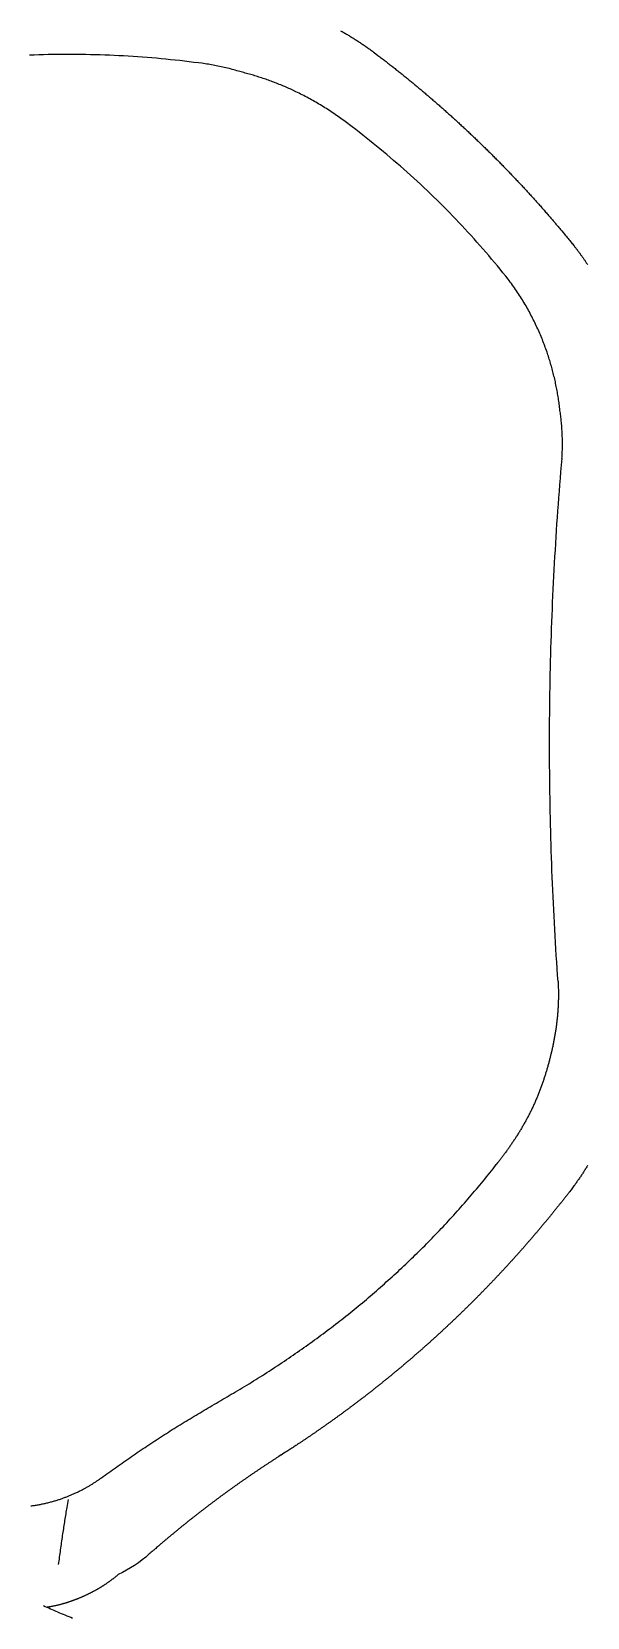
# Model space of a CAD drawing. Extents: x 832 to 912, y 781 to 934.
# Drawn here: x 868.95 to 884.03, y 820.45 to 863.5 of the extents above; entities that cross this region are included whole.
import ezdxf

# ---------------------------------------------------------------- set-up
doc = ezdxf.new("R2010")
doc.units = 0
doc.header["$MEASUREMENT"] = 0
doc.layers.add('1', color=4, linetype='Continuous')
doc.layers.add('SPA', color=2, linetype='Continuous')

# ---------------------------------------------------------------- blocks, each defined once
blk = doc.blocks.new('2010SOVEREIGN')
at = {"layer": 'SPA', "color": 3, "linetype": 'Continuous'}
for points in [[(44.969, 65.559, -0.001724), (45.016, 65.533, -0.001726), (45.063, 65.507, -0.001729), (45.11, 65.479, -0.001733), (45.157, 65.452, -0.001736), (45.203, 65.424, -0.001738), (45.25, 65.396, -0.001731), (45.297, 65.368, -0.001743), (45.343, 65.339, -0.001792), (45.389, 65.309, -0.001743), (45.435, 65.28, -0.001606), (45.481, 65.25, -0.001777), (45.527, 65.22, -0.00222), (45.574, 65.188, -0.001694), (45.62, 65.156, -0.000495), (45.66, 65.129, -0.002153), (45.706, 65.096, -0.004169), (45.784, 65.04, -0.002001), (45.896, 64.957, -0.002001)], [(45.887, 64.964), (45.988, 64.888, -0.000992), (46.085, 64.813, -0.000999), (46.183, 64.738, -0.000998), (46.281, 64.662, -0.001), (46.378, 64.586, -0.001), (46.475, 64.509, -0.001), (46.572, 64.432, -0.001001), (46.669, 64.355, -0.001001), (46.766, 64.277, -0.001002), (46.862, 64.198, -0.001003), (46.958, 64.119, -0.001003), (47.053, 64.04, -0.001004), (47.149, 63.96, -0.001005), (47.244, 63.88, -0.001005), (47.339, 63.799, -0.001006), (47.434, 63.718, -0.001007), (47.528, 63.636, -0.001007), (47.622, 63.554, -0.001008), (47.716, 63.472, -0.001009), (47.81, 63.389, -0.00101), (47.903, 63.306, -0.001011), (47.996, 63.222, -0.001012), (48.089, 63.138, -0.001013), (48.182, 63.053, -0.001014), (48.274, 62.968, -0.001015), (48.366, 62.883, -0.001016), (48.458, 62.797, -0.001016), (48.549, 62.71, -0.001014), (48.64, 62.624, -0.001014), (48.73, 62.537, -0.001014), (48.82, 62.45, -0.001013), (48.91, 62.362, -0.001013), (48.999, 62.274, -0.001013), (49.088, 62.186, -0.001012), (49.177, 62.097, -0.001012), (49.265, 62.008, -0.001012), (49.353, 61.919, -0.001012), (49.44, 61.829, -0.001011), (49.527, 61.739, -0.001011), (49.614, 61.649, -0.001011), (49.7, 61.559, -0.00101), (49.786, 61.468, -0.001009), (49.871, 61.377, -0.00101), (49.956, 61.285, -0.001011), (50.041, 61.193, -0.001008), (50.125, 61.101, -0.001002), (50.209, 61.009, -0.00101), (50.292, 60.916, -0.001031), (50.375, 60.823, -0.001002), (50.458, 60.729, -0.000932), (50.539, 60.636, -0.001028), (50.621, 60.542, -0.001237), (50.705, 60.445, -0.000942), (50.785, 60.352, -0.000314), (50.855, 60.269, -0.00129), (50.943, 60.164, -0.002282), (51.081, 59.999, -0.001113), (51.264, 59.775, -0.001113)], [(51.257, 59.784), (51.313, 59.715, -0.002729), (51.359, 59.655, -0.002869), (51.407, 59.593, -0.00288), (51.454, 59.53, -0.002866), (51.499, 59.467, -0.002856), (51.545, 59.404, -0.002847), (51.589, 59.341, -0.002846), (51.632, 59.277, -0.002838), (51.674, 59.212, -0.002833)], [(51.679, 34.752, -0.001789), (51.654, 34.71, -0.001788), (51.629, 34.669, -0.001773), (51.603, 34.627, -0.00179), (51.577, 34.586, -0.001847), (51.55, 34.545, -0.001794), (51.523, 34.504, -0.001643), (51.497, 34.463, -0.00182), (51.469, 34.423, -0.00229), (51.44, 34.381, -0.001748), (51.412, 34.339, -0.000502), (51.387, 34.304, -0.002181), (51.358, 34.263, -0.004303), (51.307, 34.194, -0.00206), (51.231, 34.093, -0.00206)], [(51.238, 34.102), (51.18, 34.028, -0.000731), (51.125, 33.956, -0.000736), (51.069, 33.884, -0.000736), (51.012, 33.812, -0.000737), (50.956, 33.74, -0.000738), (50.899, 33.669, -0.000738), (50.842, 33.597, -0.000738), (50.784, 33.526, -0.000739), (50.727, 33.455, -0.000739), (50.669, 33.384, -0.00074), (50.611, 33.313, -0.00074), (50.553, 33.242, -0.00074), (50.494, 33.172, -0.000741), (50.435, 33.101, -0.000742), (50.376, 33.031, -0.000742), (50.317, 32.961, -0.000742), (50.258, 32.891, -0.000743), (50.198, 32.821, -0.000743), (50.138, 32.752, -0.000743), (50.078, 32.682, -0.000744), (50.018, 32.613, -0.000744), (49.957, 32.543, -0.000744), (49.896, 32.474, -0.000744), (49.835, 32.405, -0.000745), (49.774, 32.337, -0.000745), (49.712, 32.268, -0.000745), (49.651, 32.2, -0.000746), (49.589, 32.131, -0.000746), (49.526, 32.063, -0.000746), (49.464, 31.995, -0.000747), (49.401, 31.927, -0.000747), (49.338, 31.86, -0.000747), (49.275, 31.792, -0.000747), (49.212, 31.725, -0.000748), (49.148, 31.658, -0.000748), (49.084, 31.59, -0.000748), (49.02, 31.524, -0.000748), (48.956, 31.457, -0.000748), (48.891, 31.39, -0.000749), (48.826, 31.324, -0.000748), (48.761, 31.257, -0.000749), (48.696, 31.191, -0.00075), (48.63, 31.125, -0.00075), (48.565, 31.06, -0.000751), (48.499, 30.994, -0.000751), (48.433, 30.929, -0.000751), (48.366, 30.864, -0.000751), (48.3, 30.799, -0.000751), (48.233, 30.734, -0.000751), (48.166, 30.669, -0.000751), (48.099, 30.605, -0.000751), (48.032, 30.541, -0.000751), (47.964, 30.477, -0.000751), (47.897, 30.413, -0.000751), (47.829, 30.35, -0.00075), (47.761, 30.287, -0.000751), (47.693, 30.224, -0.000751), (47.624, 30.161, -0.00075), (47.556, 30.098, -0.000751), (47.487, 30.036, -0.00075), (47.418, 29.973, -0.00075), (47.349, 29.912, -0.00075), (47.28, 29.85, -0.00075), (47.21, 29.788, -0.00075), (47.141, 29.727, -0.00075), (47.071, 29.666, -0.000749), (47.001, 29.605, -0.000749), (46.931, 29.544, -0.00075), (46.86, 29.484, -0.000749), (46.79, 29.424, -0.000747), (46.72, 29.364, -0.000746), (46.65, 29.305, -0.000743), (46.579, 29.246, -0.000741), (46.509, 29.187, -0.000738), (46.439, 29.129, -0.000737), (46.369, 29.071, -0.000734), (46.299, 29.014, -0.000732), (46.229, 28.957, -0.000729), (46.159, 28.9, -0.000728), (46.089, 28.844, -0.000725), (46.019, 28.788, -0.000723), (45.949, 28.732, -0.00072), (45.879, 28.677, -0.000719), (45.81, 28.623, -0.000716), (45.74, 28.568, -0.000715), (45.671, 28.514, -0.000711), (45.601, 28.46, -0.000709), (45.532, 28.407, -0.000707), (45.462, 28.354, -0.000705), (45.393, 28.302, -0.000703), (45.324, 28.25, -0.000701), (45.255, 28.198, -0.000698), (45.186, 28.146, -0.000696), (45.117, 28.095, -0.000693), (45.048, 28.045, -0.000691), (44.979, 27.994, -0.000688), (44.91, 27.944, -0.000687), (44.842, 27.895, -0.000684), (44.773, 27.845, -0.000682), (44.705, 27.796, -0.000679), (44.637, 27.748, -0.000678), (44.568, 27.7, -0.000674), (44.5, 27.652, -0.000673), (44.432, 27.604, -0.000671), (44.364, 27.557, -0.000668), (44.297, 27.51, -0.000661), (44.229, 27.464, -0.000664), (44.162, 27.417, -0.000674), (44.094, 27.372, -0.000655), (44.027, 27.326, -0.000609), (43.96, 27.281, -0.000666), (43.893, 27.236, -0.000794), (43.824, 27.191, -0.000609), (43.758, 27.147, -0.000215), (43.7, 27.109, -0.00082), (43.627, 27.061, -0.00144), (43.513, 26.987, -0.000709), (43.359, 26.889, -0.000709)], [(43.36, 26.89), (43.299, 26.85, 0.000651), (43.234, 26.809, 0.000643), (43.171, 26.768, 0.000642), (43.108, 26.727, 0.000644), (43.044, 26.685, 0.000645), (42.981, 26.644, 0.000645), (42.918, 26.602, 0.000645), (42.854, 26.56, 0.000647), (42.791, 26.518, 0.000647), (42.728, 26.475, 0.000647), (42.665, 26.433, 0.000649), (42.602, 26.39, 0.000649), (42.539, 26.347, 0.000649), (42.476, 26.304, 0.000651), (42.413, 26.26, 0.000651), (42.35, 26.216, 0.000652), (42.287, 26.172, 0.000652), (42.224, 26.128, 0.000653), (42.162, 26.084, 0.000653), (42.099, 26.04, 0.000655), (42.036, 25.995, 0.000655), (41.974, 25.95, 0.000655), (41.911, 25.905, 0.000657), (41.849, 25.859, 0.000657), (41.786, 25.814, 0.000658), (41.724, 25.768, 0.000658), (41.662, 25.722, 0.000659), (41.6, 25.676, 0.00066), (41.538, 25.629, 0.00066), (41.475, 25.583, 0.000661), (41.413, 25.536, 0.000662), (41.351, 25.489, 0.000663), (41.29, 25.441, 0.000663), (41.228, 25.394, 0.000664), (41.166, 25.346, 0.000664), (41.104, 25.298, 0.000665), (41.043, 25.25, 0.000665), (40.981, 25.202, 0.000667), (40.919, 25.153, 0.000667), (40.858, 25.105, 0.000668), (40.797, 25.056, 0.000669), (40.735, 25.006, 0.000668), (40.674, 24.957, 0.00067), (40.613, 24.907, 0.000673), (40.552, 24.857, 0.00067), (40.491, 24.807, 0.000666), (40.43, 24.757, 0.000675), (40.369, 24.707, 0.000694), (40.308, 24.656, 0.000678), (40.248, 24.605, 0.000636), (40.187, 24.554, 0.000701), (40.126, 24.502, 0.000822), (40.064, 24.449, 0.000622), (40.006, 24.4, 0.000223), (39.954, 24.355, 0.000897), (39.885, 24.295, 0.001494), (39.781, 24.204, -0.073452), (38.937, 23.642)], [(38.937, 23.642), (38.921, 23.628, -0.001965), (38.898, 23.609, -0.001828), (38.876, 23.592, -0.001815), (38.855, 23.574, -0.0018), (38.833, 23.557, -0.001809), (38.811, 23.54, -0.001795), (38.789, 23.523, -0.001803), (38.767, 23.506, -0.001788), (38.745, 23.49, -0.001775), (38.722, 23.474, -0.001786), (38.7, 23.457, -0.001782), (38.677, 23.441, -0.001766), (38.655, 23.425, -0.001757), (38.632, 23.41, -0.001775), (38.609, 23.394, -0.001763), (38.586, 23.378, -0.001751), (38.563, 23.363, -0.001747), (38.54, 23.348, -0.001748), (38.517, 23.333, -0.001756), (38.493, 23.318, -0.001734), (38.47, 23.304, -0.001734), (38.446, 23.289, -0.001749), (38.422, 23.275, -0.00173), (38.398, 23.261, -0.001721), (38.375, 23.247, -0.001729), (38.351, 23.233, -0.001726), (38.327, 23.22, -0.001717), (38.302, 23.206, -0.001718), (38.278, 23.193, -0.001724), (38.254, 23.18, -0.001715), (38.229, 23.167, -0.001708), (38.205, 23.154, -0.001714), (38.18, 23.142, -0.001706), (38.155, 23.129, -0.001707), (38.131, 23.117, -0.001713), (38.106, 23.105, -0.001698), (38.081, 23.093, -0.001698), (38.056, 23.081, -0.001698), (38.031, 23.07, -0.001677), (38.005, 23.058, -0.001645), (37.98, 23.047, -0.001632), (37.955, 23.036, -0.001604), (37.93, 23.025, -0.001577), (37.905, 23.015, -0.001562), (37.88, 23.004, -0.001535), (37.855, 22.994, -0.001513), (37.83, 22.984, -0.001493), (37.806, 22.974, -0.001467), (37.781, 22.965, -0.001442), (37.756, 22.955, -0.001421), (37.731, 22.946, -0.001409), (37.706, 22.937, -0.001399), (37.681, 22.928, -0.001444), (37.656, 22.919, -0.001523), (37.63, 22.91, -0.001575), (37.604, 22.901, -0.001644), (37.578, 22.892, -0.001704), (37.551, 22.884, -0.001771), (37.524, 22.875, -0.001836), (37.496, 22.867, -0.001901), (37.469, 22.858, -0.001962), (37.44, 22.85, -0.002026), (37.412, 22.842, -0.002083), (37.383, 22.834, -0.002145), (37.354, 22.826, -0.002181), (37.325, 22.819, -0.002206), (37.295, 22.812, -0.002246), (37.266, 22.805, -0.002291), (37.236, 22.798, -0.002322), (37.206, 22.791, -0.002358), (37.175, 22.785, -0.002396), (37.144, 22.779, -0.002435), (37.114, 22.773, -0.002471), (37.082, 22.768, -0.002512), (37.051, 22.763, -0.002544), (37.02, 22.758, -0.000805), (37.01, 22.756, -0.002583)]]:
    blk.add_lwpolyline(points, format="xyb", dxfattribs=at)
at = {"layer": 'SPA', "color": 2, "linetype": 'Continuous'}
for points in [[(41.119, 64.683), (40.993, 64.699), (40.866, 64.715), (40.739, 64.73), (40.612, 64.745), (40.484, 64.759), (40.357, 64.772), (40.23, 64.785), (40.103, 64.797), (39.975, 64.809), (39.848, 64.82), (39.721, 64.83), (39.593, 64.84), (39.465, 64.849), (39.338, 64.857), (39.21, 64.865), (39.083, 64.873), (38.955, 64.879), (38.827, 64.886), (38.699, 64.891), (38.572, 64.896), (38.444, 64.9), (38.316, 64.904), (38.188, 64.907), (38.06, 64.91), (37.932, 64.912), (37.805, 64.913), (37.677, 64.914), (37.549, 64.914), (37.421, 64.913), (37.293, 64.912), (37.165, 64.91), (37.037, 64.908), (36.91, 64.905), (36.782, 64.902), (36.654, 64.898), (36.526, 64.893)], [(41.12, 64.684), (41.12, 64.684), (41.12, 64.684), (41.12, 64.684), (41.12, 64.684), (41.12, 64.683), (41.12, 64.683), (41.12, 64.683), (41.12, 64.683), (41.12, 64.683), (41.12, 64.683), (41.12, 64.683), (41.12, 64.683), (41.12, 64.683), (41.12, 64.683), (41.119, 64.683), (41.119, 64.683), (41.119, 64.683), (41.119, 64.683), (41.119, 64.683)], [(42.199, 64.459), (42.157, 64.472), (42.115, 64.484), (42.072, 64.496), (42.03, 64.508), (41.987, 64.519), (41.944, 64.53), (41.902, 64.541), (41.859, 64.551), (41.816, 64.562), (41.773, 64.571), (41.73, 64.581), (41.687, 64.59), (41.643, 64.599), (41.6, 64.608), (41.557, 64.616), (41.514, 64.625), (41.47, 64.632), (41.427, 64.64), (41.383, 64.647), (41.339, 64.654), (41.296, 64.66), (41.252, 64.667), (41.208, 64.673), (41.12, 64.684)], [(43.676, 63.943), (43.64, 63.96), (43.603, 63.976), (43.567, 63.993), (43.53, 64.009), (43.494, 64.025), (43.457, 64.04), (43.42, 64.056), (43.384, 64.071), (43.347, 64.086), (43.31, 64.101), (43.273, 64.115), (43.236, 64.13), (43.199, 64.144), (43.163, 64.158), (43.126, 64.172), (43.089, 64.186), (43.052, 64.199), (43.015, 64.213), (42.978, 64.226), (42.941, 64.239), (42.904, 64.251), (42.867, 64.264), (42.829, 64.276), (42.792, 64.288), (42.755, 64.3), (42.718, 64.312), (42.681, 64.324), (42.644, 64.335), (42.607, 64.347), (42.57, 64.358), (42.533, 64.369), (42.496, 64.379), (42.459, 64.39), (42.421, 64.4), (42.384, 64.41), (42.347, 64.421), (42.31, 64.43), (42.273, 64.44), (42.199, 64.459)], [(45.097, 63.092), (45.059, 63.12), (45.02, 63.148), (44.982, 63.176), (44.943, 63.204), (44.905, 63.231), (44.866, 63.258), (44.827, 63.285), (44.787, 63.312), (44.748, 63.338), (44.709, 63.365), (44.669, 63.391), (44.629, 63.417), (44.589, 63.442), (44.549, 63.468), (44.509, 63.493), (44.468, 63.518), (44.428, 63.542), (44.387, 63.567), (44.346, 63.591), (44.305, 63.615), (44.264, 63.638), (44.223, 63.662), (44.181, 63.685), (44.14, 63.708), (44.098, 63.73), (44.057, 63.753), (44.015, 63.775), (43.973, 63.797), (43.931, 63.819), (43.889, 63.84), (43.846, 63.861), (43.804, 63.882), (43.762, 63.903), (43.676, 63.943)], [(49.458, 58.892), (49.382, 58.986), (49.306, 59.08), (49.229, 59.173), (49.151, 59.266), (49.073, 59.358), (48.995, 59.451), (48.916, 59.543), (48.837, 59.634), (48.757, 59.725), (48.676, 59.816), (48.595, 59.907), (48.514, 59.997), (48.432, 60.087), (48.35, 60.177), (48.267, 60.266), (48.183, 60.355), (48.099, 60.443), (48.015, 60.531), (47.93, 60.619), (47.844, 60.706), (47.758, 60.793), (47.672, 60.879), (47.585, 60.965), (47.497, 61.051), (47.409, 61.136), (47.32, 61.221), (47.231, 61.305), (47.142, 61.388), (47.052, 61.471), (46.962, 61.554), (46.872, 61.635), (46.781, 61.717), (46.69, 61.797), (46.598, 61.878), (46.506, 61.957), (46.414, 62.036), (46.322, 62.115), (46.229, 62.193), (46.136, 62.271), (46.043, 62.348), (45.95, 62.424), (45.856, 62.5), (45.762, 62.576), (45.667, 62.651), (45.573, 62.726), (45.478, 62.8), (45.383, 62.873), (45.288, 62.947), (45.097, 63.092)], [(50.577, 56.832), (50.562, 56.875), (50.547, 56.917), (50.531, 56.96), (50.516, 57.002), (50.5, 57.045), (50.483, 57.087), (50.467, 57.13), (50.45, 57.172), (50.433, 57.214), (50.415, 57.256), (50.398, 57.299), (50.38, 57.341), (50.362, 57.383), (50.343, 57.425), (50.324, 57.467), (50.305, 57.508), (50.286, 57.55), (50.266, 57.592), (50.246, 57.633), (50.226, 57.675), (50.205, 57.717), (50.185, 57.758), (50.163, 57.799), (50.142, 57.84), (50.12, 57.882), (50.098, 57.923), (50.076, 57.964), (50.053, 58.005), (50.03, 58.046), (50.007, 58.087), (49.983, 58.128), (49.959, 58.169), (49.934, 58.209), (49.91, 58.25), (49.884, 58.291), (49.859, 58.331), (49.833, 58.372), (49.806, 58.413), (49.78, 58.453), (49.753, 58.493), (49.725, 58.534), (49.697, 58.574), (49.669, 58.614), (49.64, 58.654), (49.611, 58.694), (49.581, 58.734), (49.551, 58.774), (49.521, 58.813), (49.458, 58.892)], [(50.929, 55.251), (50.924, 55.293), (50.919, 55.335), (50.914, 55.376), (50.909, 55.418), (50.903, 55.459), (50.898, 55.5), (50.892, 55.541), (50.885, 55.582), (50.879, 55.622), (50.872, 55.663), (50.865, 55.703), (50.858, 55.744), (50.851, 55.784), (50.843, 55.824), (50.836, 55.864), (50.828, 55.903), (50.82, 55.943), (50.811, 55.983), (50.803, 56.022), (50.794, 56.062), (50.785, 56.101), (50.776, 56.14), (50.766, 56.179), (50.757, 56.218), (50.747, 56.257), (50.737, 56.296), (50.727, 56.335), (50.716, 56.374), (50.706, 56.413), (50.695, 56.451), (50.684, 56.49), (50.673, 56.528), (50.662, 56.566), (50.65, 56.605), (50.638, 56.643), (50.627, 56.681), (50.614, 56.719), (50.602, 56.757), (50.577, 56.832)], [(50.983, 53.94), (50.986, 53.978), (50.988, 54.016), (50.989, 54.054), (50.991, 54.092), (50.992, 54.13), (50.993, 54.168), (50.994, 54.206), (50.995, 54.243), (50.995, 54.281), (50.995, 54.319), (50.995, 54.356), (50.995, 54.394), (50.995, 54.432), (50.994, 54.469), (50.993, 54.507), (50.992, 54.544), (50.99, 54.582), (50.989, 54.619), (50.987, 54.657), (50.985, 54.694), (50.983, 54.731), (50.98, 54.769), (50.977, 54.806), (50.975, 54.843), (50.971, 54.881), (50.968, 54.918), (50.965, 54.955), (50.961, 54.992), (50.957, 55.029), (50.953, 55.066), (50.948, 55.103), (50.944, 55.14), (50.939, 55.177), (50.928, 55.251)], [(50.928, 55.251), (50.928, 55.251), (50.929, 55.251), (50.929, 55.251), (50.929, 55.251), (50.929, 55.251), (50.929, 55.251), (50.929, 55.251), (50.929, 55.251), (50.929, 55.251), (50.929, 55.251), (50.929, 55.251), (50.929, 55.251), (50.929, 55.251), (50.929, 55.251), (50.929, 55.251), (50.929, 55.251), (50.929, 55.251), (50.929, 55.251), (50.929, 55.251)], [(50.876, 39.741), (50.864, 39.918), (50.852, 40.096), (50.84, 40.273), (50.829, 40.451), (50.818, 40.628), (50.807, 40.806), (50.797, 40.983), (50.787, 41.161), (50.777, 41.338), (50.768, 41.516), (50.759, 41.693), (50.75, 41.871), (50.742, 42.048), (50.734, 42.226), (50.726, 42.404), (50.719, 42.581), (50.712, 42.759), (50.705, 42.936), (50.699, 43.114), (50.693, 43.292), (50.688, 43.469), (50.682, 43.647), (50.678, 43.824), (50.673, 44.002), (50.669, 44.18), (50.665, 44.357), (50.662, 44.535), (50.659, 44.712), (50.656, 44.89), (50.653, 45.068), (50.651, 45.245), (50.65, 45.423), (50.648, 45.6), (50.647, 45.778), (50.647, 45.956), (50.647, 46.133), (50.647, 46.311), (50.647, 46.488), (50.648, 46.666), (50.649, 46.844), (50.651, 47.022), (50.652, 47.2), (50.655, 47.377), (50.657, 47.555), (50.66, 47.733), (50.663, 47.91), (50.667, 48.088), (50.671, 48.265), (50.675, 48.443), (50.68, 48.62), (50.685, 48.798), (50.691, 48.975), (50.696, 49.152), (50.702, 49.33), (50.709, 49.507), (50.716, 49.684), (50.723, 49.862), (50.73, 50.039), (50.738, 50.217), (50.747, 50.394), (50.755, 50.572), (50.764, 50.749), (50.773, 50.926), (50.783, 51.104), (50.793, 51.281), (50.803, 51.459), (50.814, 51.636), (50.825, 51.813), (50.836, 51.991), (50.848, 52.168), (50.86, 52.345), (50.873, 52.523), (50.885, 52.7), (50.898, 52.877), (50.912, 53.054), (50.926, 53.232), (50.94, 53.409), (50.954, 53.586), (50.984, 53.94)], [(50.876, 39.741), (50.878, 39.71), (50.879, 39.679), (50.881, 39.649), (50.882, 39.619), (50.883, 39.589), (50.884, 39.56), (50.885, 39.531), (50.885, 39.502), (50.886, 39.474), (50.886, 39.446), (50.886, 39.418), (50.886, 39.39), (50.886, 39.363), (50.886, 39.336), (50.886, 39.309), (50.885, 39.282), (50.885, 39.255), (50.884, 39.228), (50.883, 39.201), (50.882, 39.173), (50.881, 39.146), (50.88, 39.119), (50.879, 39.092), (50.877, 39.066), (50.876, 39.039), (50.874, 39.012), (50.873, 38.985), (50.871, 38.958), (50.869, 38.931), (50.867, 38.904), (50.865, 38.877), (50.862, 38.851), (50.86, 38.824), (50.858, 38.798), (50.855, 38.771), (50.852, 38.745), (50.85, 38.719), (50.847, 38.692), (50.844, 38.666), (50.841, 38.64), (50.838, 38.614), (50.834, 38.588), (50.831, 38.562), (50.828, 38.536), (50.824, 38.51), (50.821, 38.484), (50.817, 38.459), (50.813, 38.433), (50.809, 38.407), (50.805, 38.382), (50.801, 38.356), (50.797, 38.331), (50.793, 38.306), (50.789, 38.28), (50.784, 38.255), (50.78, 38.23), (50.775, 38.205), (50.771, 38.18), (50.766, 38.155), (50.761, 38.13), (50.756, 38.105), (50.751, 38.08), (50.746, 38.056), (50.741, 38.031), (50.736, 38.006), (50.731, 37.982), (50.726, 37.957), (50.72, 37.933), (50.715, 37.908), (50.71, 37.884), (50.704, 37.859), (50.698, 37.835), (50.693, 37.811), (50.687, 37.787), (50.682, 37.764), (50.676, 37.741), (50.67, 37.719), (50.665, 37.697), (50.66, 37.675), (50.654, 37.653), (50.648, 37.63), (50.642, 37.607), (50.636, 37.583), (50.629, 37.558), (50.623, 37.533), (50.616, 37.509), (50.609, 37.484), (50.603, 37.46), (50.596, 37.436), (50.589, 37.413), (50.582, 37.389), (50.575, 37.366), (50.568, 37.342), (50.561, 37.319), (50.554, 37.295), (50.547, 37.271), (50.54, 37.248), (50.533, 37.224), (50.525, 37.201), (50.518, 37.177), (50.51, 37.154), (50.502, 37.13), (50.495, 37.107), (50.487, 37.083), (50.479, 37.06), (50.471, 37.036), (50.463, 37.012), (50.455, 36.988), (50.446, 36.964), (50.438, 36.941), (50.429, 36.917), (50.421, 36.893), (50.412, 36.869), (50.403, 36.844), (50.394, 36.82), (50.385, 36.796), (50.376, 36.772), (50.366, 36.748), (50.357, 36.724), (50.347, 36.699), (50.338, 36.675), (50.328, 36.651), (50.318, 36.626), (50.308, 36.602), (50.298, 36.577), (50.287, 36.553), (50.277, 36.529), (50.266, 36.504), (50.256, 36.48), (50.245, 36.455), (50.234, 36.431), (50.223, 36.407), (50.212, 36.382), (50.201, 36.358), (50.19, 36.334), (50.178, 36.31), (50.167, 36.286), (50.155, 36.262), (50.144, 36.238), (50.132, 36.215), (50.12, 36.191), (50.108, 36.167), (50.097, 36.144), (50.085, 36.12), (50.073, 36.097), (50.06, 36.074), (50.048, 36.051), (50.036, 36.027), (50.023, 36.004), (50.011, 35.981), (49.999, 35.958), (49.986, 35.936), (49.973, 35.913), (49.96, 35.889), (49.946, 35.865), (49.933, 35.841), (49.919, 35.818), (49.906, 35.796), (49.893, 35.773), (49.88, 35.752), (49.867, 35.73), (49.854, 35.708), (49.841, 35.687), (49.828, 35.665), (49.815, 35.644), (49.802, 35.623), (49.788, 35.602), (49.775, 35.58), (49.762, 35.559), (49.748, 35.538), (49.735, 35.517), (49.721, 35.496), (49.708, 35.476), (49.694, 35.455), (49.68, 35.434), (49.667, 35.414), (49.653, 35.393), (49.639, 35.373), (49.625, 35.352), (49.611, 35.332), (49.598, 35.312), (49.584, 35.291), (49.57, 35.271), (49.556, 35.251), (49.542, 35.232), (49.528, 35.212), (49.514, 35.192), (49.5, 35.173), (49.486, 35.154), (49.473, 35.135), (49.459, 35.116), (49.445, 35.097), (49.431, 35.078), (49.418, 35.059), (49.404, 35.041), (49.39, 35.022), (49.376, 35.004), (49.363, 34.986), (49.349, 34.968), (49.336, 34.95), (49.322, 34.932), (49.308, 34.914), (49.295, 34.896), (49.281, 34.879), (49.268, 34.861), (49.255, 34.844), (49.241, 34.827), (49.228, 34.809), (49.201, 34.775)], [(38.479, 26.269), (38.53, 26.306), (38.581, 26.343), (38.632, 26.38), (38.683, 26.417), (38.733, 26.453), (38.785, 26.49), (38.836, 26.527), (38.887, 26.563), (38.938, 26.599), (38.99, 26.636), (39.041, 26.672), (39.092, 26.708), (39.144, 26.744), (39.196, 26.78), (39.248, 26.815), (39.299, 26.851), (39.351, 26.887), (39.403, 26.922), (39.455, 26.957), (39.507, 26.993), (39.56, 27.028), (39.612, 27.063), (39.664, 27.098), (39.717, 27.133), (39.769, 27.168), (39.822, 27.202), (39.874, 27.237), (39.927, 27.271), (39.98, 27.306), (40.033, 27.34), (40.085, 27.374), (40.138, 27.409), (40.191, 27.443), (40.245, 27.476), (40.298, 27.51), (40.351, 27.544), (40.404, 27.578), (40.458, 27.611), (40.511, 27.645), (40.565, 27.678), (40.618, 27.711), (40.672, 27.745), (40.726, 27.778), (40.779, 27.811), (40.833, 27.844), (40.887, 27.876), (40.941, 27.909), (40.995, 27.942), (41.049, 27.974), (41.103, 28.007), (41.157, 28.039), (41.212, 28.071), (41.266, 28.103), (41.32, 28.135), (41.375, 28.167), (41.431, 28.2), (41.488, 28.234), (41.546, 28.267), (41.603, 28.301), (41.66, 28.335), (41.718, 28.368), (41.775, 28.402), (41.833, 28.436), (41.89, 28.469), (41.948, 28.503), (42.005, 28.537), (42.063, 28.57), (42.121, 28.604), (42.182, 28.641), (42.243, 28.677), (42.304, 28.714), (42.366, 28.75), (42.427, 28.787), (42.487, 28.825), (42.548, 28.862), (42.609, 28.899), (42.67, 28.937), (42.73, 28.975), (42.791, 29.013), (42.851, 29.051), (42.911, 29.089), (42.971, 29.127), (43.031, 29.166), (43.091, 29.205), (43.151, 29.244), (43.21, 29.283), (43.27, 29.322), (43.33, 29.361), (43.389, 29.401), (43.448, 29.441), (43.507, 29.48), (43.566, 29.52), (43.625, 29.561), (43.684, 29.601), (43.743, 29.642), (43.802, 29.682), (43.86, 29.723), (43.918, 29.764), (43.977, 29.805), (44.035, 29.847), (44.093, 29.888), (44.151, 29.93), (44.209, 29.972), (44.267, 30.014), (44.324, 30.056), (44.382, 30.098), (44.439, 30.141), (44.496, 30.183), (44.554, 30.226), (44.611, 30.269), (44.668, 30.312), (44.724, 30.355), (44.781, 30.399), (44.838, 30.442), (44.894, 30.486), (44.95, 30.529), (45.006, 30.573), (45.062, 30.618), (45.119, 30.662), (45.175, 30.707), (45.231, 30.752), (45.287, 30.797), (45.343, 30.842), (45.398, 30.887), (45.453, 30.933), (45.509, 30.979), (45.564, 31.024), (45.619, 31.07), (45.674, 31.116), (45.728, 31.163), (45.783, 31.209), (45.838, 31.256), (45.892, 31.303), (45.946, 31.35), (46, 31.397), (46.054, 31.444), (46.108, 31.491), (46.162, 31.539), (46.215, 31.587), (46.269, 31.635), (46.322, 31.683), (46.375, 31.731), (46.428, 31.779), (46.481, 31.828), (46.534, 31.876), (46.586, 31.925), (46.639, 31.974), (46.691, 32.023), (46.743, 32.072), (46.795, 32.122), (46.847, 32.171), (46.898, 32.221), (46.95, 32.271), (47.001, 32.321), (47.053, 32.371), (47.104, 32.422), (47.155, 32.472), (47.206, 32.523), (47.256, 32.573), (47.307, 32.624), (47.357, 32.675), (47.407, 32.727), (47.457, 32.778), (47.507, 32.829), (47.557, 32.881), (47.607, 32.933), (47.656, 32.985), (47.706, 33.037), (47.755, 33.089), (47.804, 33.141), (47.853, 33.194), (47.901, 33.247), (47.95, 33.299), (47.998, 33.352), (48.046, 33.405), (48.095, 33.458), (48.142, 33.512), (48.19, 33.565), (48.238, 33.619), (48.285, 33.673), (48.333, 33.726), (48.38, 33.78), (48.427, 33.835), (48.473, 33.889), (48.52, 33.943), (48.567, 33.998), (48.613, 34.052), (48.659, 34.107), (48.705, 34.162), (48.751, 34.217), (48.797, 34.272), (48.842, 34.328), (48.888, 34.383), (48.933, 34.439), (48.978, 34.495), (49.023, 34.55), (49.068, 34.606), (49.112, 34.663), (49.201, 34.775)], [(36.565, 25.509), (36.591, 25.512), (36.616, 25.516), (36.642, 25.519), (36.668, 25.523), (36.694, 25.527), (36.72, 25.531), (36.746, 25.536), (36.771, 25.54), (36.797, 25.545), (36.823, 25.55), (36.849, 25.555), (36.874, 25.56), (36.9, 25.565), (36.925, 25.571), (36.951, 25.576), (36.976, 25.582), (37.002, 25.588), (37.027, 25.594), (37.053, 25.601), (37.078, 25.607), (37.103, 25.614), (37.129, 25.621), (37.154, 25.627), (37.179, 25.635), (37.203, 25.642), (37.227, 25.649), (37.251, 25.656), (37.275, 25.664), (37.299, 25.671), (37.322, 25.679), (37.345, 25.686), (37.367, 25.694), (37.39, 25.702), (37.412, 25.71), (37.434, 25.717), (37.455, 25.725), (37.476, 25.733), (37.497, 25.741), (37.518, 25.749), (37.538, 25.757), (37.558, 25.765), (37.578, 25.773), (37.598, 25.781), (37.618, 25.789), (37.637, 25.797), (37.658, 25.806), (37.678, 25.814), (37.699, 25.823), (37.72, 25.832), (37.741, 25.842), (37.763, 25.852), (37.784, 25.862), (37.807, 25.872), (37.829, 25.882), (37.851, 25.893), (37.874, 25.904), (37.896, 25.915), (37.918, 25.926), (37.939, 25.937), (37.96, 25.948), (37.981, 25.959), (38.001, 25.97), (38.022, 25.981), (38.041, 25.991), (38.061, 26.002), (38.08, 26.013), (38.099, 26.024), (38.118, 26.035), (38.136, 26.046), (38.155, 26.057), (38.173, 26.067), (38.19, 26.078), (38.208, 26.089), (38.225, 26.1), (38.243, 26.11), (38.26, 26.121), (38.276, 26.132), (38.293, 26.142), (38.309, 26.153), (38.326, 26.164), (38.342, 26.174), (38.358, 26.185), (38.373, 26.195), (38.389, 26.206), (38.404, 26.217), (38.42, 26.227), (38.435, 26.238), (38.45, 26.248), (38.479, 26.269)], [(36.911, 22.803), (36.956, 22.781), (37.002, 22.76), (37.049, 22.738), (37.096, 22.716), (37.144, 22.695), (37.192, 22.673), (37.241, 22.652), (37.29, 22.631), (37.34, 22.609), (37.39, 22.588), (37.441, 22.567), (37.491, 22.547), (37.543, 22.526), (37.594, 22.505), (37.646, 22.485), (37.698, 22.464)]]:
    blk.add_lwpolyline(points, dxfattribs=at)
at = {"layer": 'SPA', "color": 3, "linetype": 'Continuous'}
for points in [[(50.984, 53.94), (50.984, 53.94), (50.984, 53.94), (50.984, 53.94), (50.984, 53.94), (50.984, 53.94), (50.984, 53.94), (50.984, 53.94), (50.984, 53.94), (50.984, 53.94), (50.984, 53.94), (50.984, 53.94), (50.984, 53.94), (50.984, 53.94), (50.984, 53.94), (50.984, 53.94), (50.984, 53.94), (50.984, 53.94), (50.983, 53.94), (50.983, 53.94)], [(37.319, 23.914), (37.325, 23.965), (37.332, 24.015), (37.339, 24.066), (37.345, 24.116), (37.352, 24.166), (37.359, 24.215), (37.366, 24.265), (37.373, 24.314), (37.379, 24.363), (37.386, 24.411), (37.393, 24.46), (37.4, 24.508), (37.407, 24.556), (37.414, 24.604), (37.421, 24.651), (37.428, 24.699), (37.435, 24.746), (37.442, 24.793), (37.449, 24.839), (37.456, 24.886), (37.463, 24.932), (37.47, 24.978), (37.477, 25.023), (37.484, 25.069), (37.491, 25.114), (37.498, 25.159), (37.505, 25.203), (37.513, 25.248), (37.52, 25.292), (37.527, 25.336), (37.534, 25.38), (37.541, 25.423), (37.548, 25.467), (37.585, 25.679)]]:
    blk.add_lwpolyline(points, dxfattribs=at)

msp = doc.modelspace()

# ---------------------------------------------------------------- block references
at = {"layer": '1'}
msp.add_blockref('2010SOVEREIGN', (832.36, 797.97), dxfattribs=at)

doc.saveas('drawing.dxf')
